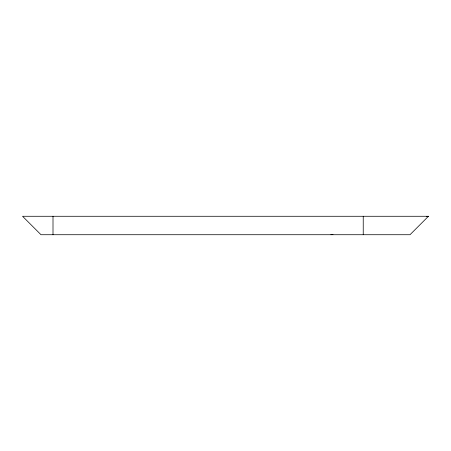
<?xml version="1.0" encoding="UTF-8"?>
<svg xmlns="http://www.w3.org/2000/svg" width="451" height="451" viewBox="0 0 451 451"><rect width="100%" height="100%" fill="white"/><g stroke="black" fill="none" stroke-linecap="round" stroke-linejoin="round"><path stroke-width="0.68" d="M428.45 216.277L409.998 234.723L41.002 234.723L22.55 216.277L428.45 216.277L426.375 216.666M330.91 234.723L332.99 234.334M363.235 216.277L363.235 234.723M53.004 216.277L53.004 234.723"/></g></svg>
